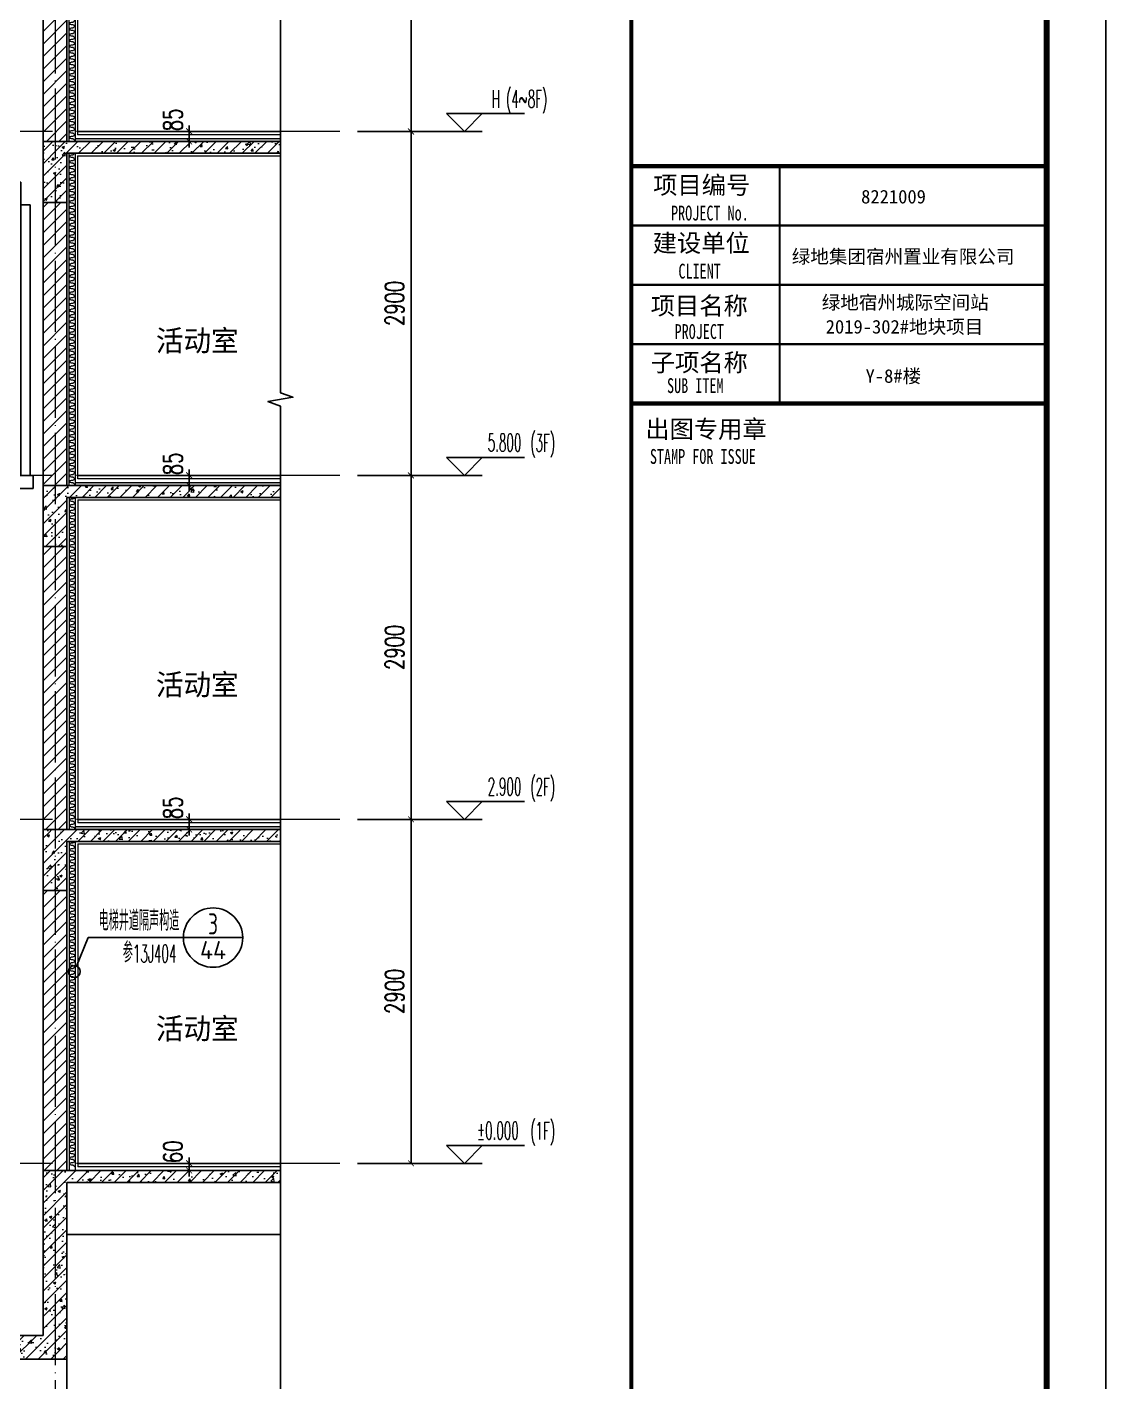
# Model space of a CAD drawing. Extents: x -668857 to 154266, y -275694 to 291306.
# Drawn here: x 52698 to 61791, y 204420 to 215841 of the extents above; entities that cross this region are included whole.
import ezdxf
from ezdxf.enums import TextEntityAlignment as Align

# ---------------------------------------------------------------- set-up
doc = ezdxf.new("R2010")
doc.units = 0
doc.header["$LTSCALE"] = 1000
doc.linetypes.add('DOTE', pattern=[2.42, 2, -0.2, 0.02, -0.2])
doc.layers.get('0').update_dxf_attribs({"linetype": 'CONTINUOUS'})
doc.layers.get('DEFPOINTS').update_dxf_attribs({"linetype": 'CONTINUOUS'})
for name, color, linetype in [('-TK', 7, 'CONTINUOUS'), ('DIM_ELEV', 3, 'CONTINUOUS'), ('DIM_IDEN', 67, 'CONTINUOUS'), ('DIM_SYMB', 3, 'CONTINUOUS'), ('PUB_DIM', 3, 'CONTINUOUS'), ('PUB_TEXT', 2, 'CONTINUOUS'), ('WALL', 5, 'CONTINUOUS'), ('图签文字', 4, 'CONTINUOUS'), ('看线', 251, 'CONTINUOUS'), ('立面-看线', 251, 'CONTINUOUS'), ('设备', 253, 'CONTINUOUS')]:
    doc.layers.add(name, color=color, linetype=linetype)
for name, color, linetype, lineweight in [('DOTE', 19, 'DOTE', 9), ('PUB_HATCH', 8, 'CONTINUOUS', 9), ('内粉刷', 37, 'CONTINUOUS', 9), ('图框', 9, 'CONTINUOUS', 18), ('图签', 147, 'CONTINUOUS', 18), ('填充', 251, 'CONTINUOUS', 5)]:
    doc.layers.add(name, color=color, linetype=linetype, lineweight=lineweight)
doc.styles.add('_TCH_DIM', font='SIMPLEX.shx', dxfattribs={"width": 0.7, "bigfont": 'GBCBIG.shx'})
doc.styles.add('_TCH_DIM_T3', font='SIMPLEX', dxfattribs={"width": 0.705882, "bigfont": 'GBCBIG'})
doc.styles.add('STANDARD_T3', font='gbenor.shx', dxfattribs={"bigfont": 'gbcbig.shx'})
doc.styles.add('宋体', font='', dxfattribs={"height": 50})
doc.styles.add('建筑图签-1', font='simhei.ttf', dxfattribs={"width": 0.7})
doc.styles.get('宋体').set_extended_font_data('SimSun')
doc.dimstyles.new('_TCH_ARCH&&50', dxfattribs={"dimtxt": 157.5, "dimasz": 50, "dimexe": 125, "dimexo": 150, "dimgap": 58.75, "dimtad": 1, "dimdec": 0, "dimzin": 0, "dimdsep": 46, "dimtxsty": '_TCH_DIM_T3', "dimblk": 'ARCHTICK', "dimcen": 0.09, "dimclrt": 7, "dimazin": 0, "dimtfac": 1, "dimtdec": 0, "dimtix": 1, "dimtmove": 2, "dimatfit": 3, "dimldrblk": 'ARCHTICK', "dimfxl": 0, "dimtolj": 1, "dimtzin": 0, "dimarcsym": 0})
pattern_1 = [(45, (0, 0), (-53.0330086, 53.0330086), []), (50, (0, 0), (215.178055, -18.82564), [22.5, -247.5]), (355, (0, 0), (-41.6254, 225.65764), [18, -198]), (100.4514, (17.93, -1.57), (173.552815, 206.831863), [19.122057, -210.342634]), (46.1842, (0, 60), (320.172315, -49.655704), [33.75, -371.25]), (96.6356, (26.68, 55.86), (280.39881, 292.23536), [28.68309, -315.5139]), (351.1842, (0, 60), (280.39858, 292.23558), [27, -297]), (21, (30, 45), (179.072116, -120.785667), [22.5, -247.5]), (326, (30, 45), (72.9946, 217.545014), [18, -198]), (71.4514, (44.92, 34.93), (252.06679, 96.75915), [19.122057, -210.342634]), (37.5, (0, 0), (3.6479566, 99.868156), [0, -195.6, 0, -201, 0, -198.75]), (7.5, (0, 0), (78.920861, 118.323514), [0, -114.6, 0, -191.1, 0, -75.75]), (327.5, (-66.9, 0), (160.146731, -6.7664615), [0, -75, 0, -234, 0, -310.5]), (317.5, (-96.9, 0), (174.95585, 30.031495), [0, -97.5, 0, -155.4, 0, -220.5])]
pattern_2 = [(45, (-912729.814, 298690.31), (-53.0330086, 53.0330086), []), (50, (-912729.81, 298690.3), (215.178055, -18.82564), [22.5, -247.5]), (355, (-912729.81, 298690.3), (-41.6254, 225.65764), [18, -198]), (100.4514, (-912711.88, 298688.74), (173.552815, 206.831863), [19.122057, -210.342634]), (46.1842, (-912729.81, 298750.3), (320.172315, -49.655704), [33.75, -371.25]), (96.6356, (-912703.13, 298746.17), (280.39881, 292.23536), [28.68309, -315.5139]), (351.1842, (-912729.8, 298750.3), (280.39858, 292.23558), [27, -297]), (21, (-912699.81, 298735.3), (179.072116, -120.785667), [22.5, -247.5]), (326, (-912699.81, 298735.3), (72.9946, 217.545014), [18, -198]), (71.4514, (-912684.9, 298725.24), (252.06679, 96.75915), [19.122057, -210.342634]), (37.5, (-912729.81, 298690.31), (3.6479566, 99.868156), [0, -195.6, 0, -201, 0, -198.75]), (7.5, (-912729.81, 298690.31), (78.920861, 118.323514), [0, -114.6, 0, -191.1, 0, -75.75]), (327.5, (-912796.71, 298690.31), (160.146731, -6.7664615), [0, -75, 0, -234, 0, -310.5]), (317.5, (-912826.71, 298690.3), (174.95585, 30.031495), [0, -97.5, 0, -155.4, 0, -220.5])]
pattern_3 = [(45, (-912729.814, 298744.16), (-53.03303, 53.03303), [])]

# ---------------------------------------------------------------- blocks, each defined once
blk = doc.blocks.new('A1')
blk.add_lwpolyline([(0, 59400), (0, 0), (84100, 0), (84100, 59400)], close=True)
at = {"const_width": 100}
blk.add_lwpolyline([(2500, 58400), (2500, 1000), (83100, 1000), (83100, 58400)], close=True, dxfattribs=at)
at = {"layer": '图框'}
for points, const_width in [([(76100, 1000), (76100, 58400)], 70), ([(76100, 36100), (83100, 36100)], 70), ([(76100, 36100), (83100, 36100)], 70), ([(78600, 32100), (78600, 36100)], 35), ([(76100, 35100), (83100, 35100)], 35), ([(76100, 34100), (83100, 34100)], 35), ([(76100, 33100), (83100, 33100)], 35), ([(83100, 32100), (76100, 32100)], 70)]:
    blk.add_lwpolyline(points, dxfattribs=dict(at, const_width=const_width))
at = {"layer": '图框', "style": '建筑图签-1', "width": 0.7}
for s, p in [('PROJECT No.', (76770, 35185, -1799)), ('CLIENT', (76894, 34206)), ('PROJECT', (76829, 33187)), ('SUB ITEM', (76702, 32276)), ('STAMP FOR ISSUE', (76413, 31081))]:
    blk.add_text(s, height=250, dxfattribs=at).set_placement(p)
at = {"layer": '图签', "color": 2, "style": '宋体'}
for s, height, p in [('8221009', 229.3, (79974, 35472)), ('绿地集团宿州置业有限公司', 229.34, (78805, 34462)), ('绿地宿州城际空间站', 229.3, (79310, 33688)), ('2019-302#地块项目', 229.34, (79377, 33279)), ('Y-8#楼', 229.3, (80049, 32448))]:
    blk.add_text(s, height=height, dxfattribs=at).set_placement(p)
at = {"layer": '图签文字', "color": 7, "style": '建筑图签-1'}
for s, p in [('项目编号', (76468, 35632)), ('建设单位', (76460, 34655)), ('项目名称', (76427, 33597)), ('子项名称', (76427, 32640)), ('出图专用章', (76336, 31518))]:
    blk.add_text(s, height=300, dxfattribs=at).set_placement(p)
blk = doc.blocks.new('$LinePat$保温层')
at = {"color": 0}
for p, q in [((24, -24), (24, -56)), ((72, -56), (72, -24))]:
    blk.add_line(p, q, dxfattribs=at)
for centre, start, end in [((96, -24), 90, 180), ((0, -24), 0, 90), ((48, -56), 180, 0)]:
    blk.add_arc(centre, 24, start, end, dxfattribs=at)
blk = doc.blocks.new('A$C3EC504A2')
at = {"layer": '设备', "color": 206}
for p, q in [((-173, 1735), (-143, 1735)), ((143, 1764), (-143, 1764)), ((-133, 1725), (-133, 1609)), ((-92, 1764), (-92, -1418)), ((83, 1764), (83, -1418)), ((83, 1764), (83, 1570)), ((133, 1725), (133, 1609)), ((173, 1735), (143, 1735)), ((-213, 1599), (-143, 1599)), ((213, 1599), (143, 1599)), ((-92, 1570), (-242, 1570)), ((242, 1570), (83, 1570)), ((-952, 1158), (-869, 1158)), ((-175, -1205), (-175, -870)), ((175, -1205), (175, -870)), ((300, -1038), (-300, -1038)), ((-960, -1298), (835, -1298)), ((-960, -1298), (-960, -1418)), ((835, -1298), (835, -1418)), ((-960, -1418), (835, -1418)), ((143, -1462), (-143, -1462)), ((-142, -1418), (-142, -1462)), ((-92, -1462), (-92, -1586)), ((83, -1462), (83, -1586)), ((133, -1418), (133, -1462)), ((242, -1586), (-242, -1586)), ((-213, -1557), (-143, -1557)), ((-173, -1491), (-143, -1491)), ((-133, -1501), (-133, -1547)), ((133, -1501), (133, -1547)), ((173, -1491), (143, -1491)), ((213, -1557), (143, -1557))]:
    blk.add_line(p, q, dxfattribs=at)
for points in [[(723, 1363), (723, 1158), (-869, 1158), (-869, 1363)], [(723, 1158), (723, -1298), (-960, -1298), (-960, 1158)]]:
    blk.add_lwpolyline(points, close=True, dxfattribs=at)
for points in [[(-960, 1158), (-893, 1158), (-893, -1298)], [(723, 1158), (806, 1158), (806, -1298)]]:
    blk.add_lwpolyline(points, dxfattribs=at)
for centre, radius, start, end in [((-143, 1735), 29.1, 90, 180), ((-143, 1725), 10, 0, 90), ((143, 1725), 10, 90, 180), ((143, 1735), 29.1, 0, 90), ((-213, 1570), 29.1, 90, 180), ((-143, 1609), 10, 270, 0), ((143, 1609), 10, 180, 270), ((213, 1570), 29.1, 0, 90), ((-143, -1491), 29.1, 90, 180), ((143, -1491), 29.1, 0, 90), ((-213, -1586), 29.1, 90, 180), ((-143, -1501), 10, 0, 90), ((-143, -1547), 10, 270, 0), ((143, -1501), 10, 90, 180), ((143, -1547), 10, 180, 270), ((213, -1586), 29.1, 0, 90)]:
    blk.add_arc(centre, radius, start, end, dxfattribs=at)
blk = doc.blocks.new('BFGBFBCBVFB')
at = {"layer": 'PUB_HATCH'}
h = blk.add_hatch(dxfattribs=at)
h.set_pattern_fill('钢筋混凝土', color=256, scale=30, style=0)
h.set_pattern_definition(pattern_1)
h.paths.add_polyline_path([(898272, 25995), (896272, 25995), (896472, 25895), (898272, 25895)])
h = blk.add_hatch(dxfattribs=at)
h.set_pattern_fill('钢筋混凝土', color=256, scale=30, style=0)
h.set_pattern_definition(pattern_1)
h.paths.add_polyline_path([(896472, 25895), (896272, 25995), (896272, 25480), (896472, 25480)])
h = blk.add_hatch(dxfattribs=at)
h.set_pattern_fill('普通砖', color=256, scale=30, style=0)
h.set_pattern_definition([(45, (0, 53.85), (-53.03303, 53.03303), [])])
h.paths.add_polyline_path([(896472, 25480), (896272, 25480), (896272, 23095), (896472, 23095)])
at = {"layer": '立面-看线'}
h = blk.add_hatch(dxfattribs=at)
h.set_pattern_fill('HONEY', color=256, scale=7)
h.set_pattern_definition([(0, (93631.251, -359366.987), (16.66875, 9.623705), [11.1125, -22.225]), (120, (93631.251, -359366.987), (-16.66874801, 9.62370845), [11.1125, -22.225]), (60, (93631.251, -359366.987), (1.99e-06, 19.24741345), [-22.225, 11.1125])])
h.paths.add_polyline_path([(896543, 26020), (896543, 25995), (898272, 25995), (898272, 26020)])
at = {"layer": 'PUB_HATCH', "color": 215}
blk.add_line((896543, 26020), (898272, 26020), dxfattribs=at)
at = {"layer": 'WALL'}
for p, q in [((898272, 25995), (896272, 25995)), ((896272, 25995), (896272, 25480)), ((898272, 25895), (898272, 25995)), ((898272, 25895), (896472, 25895)), ((896472, 25895), (896472, 25480)), ((896272, 25480), (896272, 23095)), ((896472, 25480), (896272, 25480)), ((896472, 25480), (896472, 23095)), ((896472, 23095), (896272, 23095))]:
    blk.add_line(p, q, dxfattribs=at)
at = {"layer": '内粉刷'}
for p, q in [((896493, 23095), (896493, 25895)), ((896543, 25895), (896543, 23095)), ((896563, 25875), (898272, 25875))]:
    blk.add_line(p, q, dxfattribs=at)
for points in [[(898272, 26050), (896563, 26050)], [(896563, 25875), (896563, 23150)]]:
    blk.add_lwpolyline(points, dxfattribs=at)
at = {"layer": '看线', "color": 32}
blk.add_line((896563, 26080), (898272, 26080), dxfattribs=at)
at = {"layer": '填充', "color": 252, "xscale": -0.5013020832264923, "yscale": 0.499999999874268, "zscale": 0.4999999998742679, "rotation": 269.9999999995265}
for p in [(896538, 25847), (896538, 25799), (896538, 25751), (896538, 25702), (896538, 25654), (896538, 25606), (896538, 25558), (896538, 25510), (896538, 25462), (896538, 25414), (896538, 25366), (896538, 25317), (896538, 25269), (896538, 25221), (896538, 25173), (896538, 25125), (896538, 25077), (896538, 25029), (896538, 24981), (896538, 24932), (896538, 24884), (896538, 24836), (896538, 24788), (896538, 24740), (896538, 24692), (896538, 24644), (896538, 24596), (896538, 24547), (896538, 24499), (896538, 24451), (896538, 24403), (896538, 24355), (896538, 24307), (896538, 24259), (896538, 24211), (896538, 24162), (896538, 24114), (896538, 24066), (896538, 24018), (896538, 23970), (896538, 23922), (896538, 23874), (896538, 23826), (896538, 23777), (896538, 23729), (896538, 23681), (896538, 23633), (896538, 23585), (896538, 23537), (896538, 23489), (896538, 23441), (896538, 23392), (896538, 23344), (896538, 23296), (896538, 23248), (896538, 23200), (896538, 23152), (896538, 23104)]:
    blk.add_blockref('$LinePat$保温层', p, dxfattribs=at)
blk = doc.blocks.new('_ArchTick')
at = {"color": 0, "linetype": 'ByBlock', "const_width": 0.15}
blk.add_lwpolyline([(-0.5, -0.5), (0.5, 0.5)], dxfattribs=at)
blk = doc.blocks.new('*D426')
at = {"layer": 'DEFPOINTS', "color": 0}
for p in [(53706, 206262), (53706, 206202), (54064, 206262)]:
    blk.add_point(p, dxfattribs=at)
at = {"layer": 'PUB_DIM', "color": 0, "lineweight": -2}
for p, q in [((54064, 206262), (54064, 206312)), ((53856, 206262), (54189, 206262)), ((53856, 206202), (54189, 206202)), ((54064, 206202), (54064, 206262)), ((54064, 206202), (54064, 206152))]:
    blk.add_line(p, q, dxfattribs=at)
at = {"layer": 'PUB_DIM', "color": 0, "lineweight": -2, "xscale": 50, "yscale": 50, "zscale": 50}
for p, rotation in [((54064, 206262), 270), ((54064, 206202), 90)]:
    blk.add_blockref('_ArchTick', p, dxfattribs=dict(at, rotation=rotation))
at = {"layer": 'PUB_DIM', "color": 7, "insert": (53927, 206359), "char_height": 157.5, "attachment_point": 5, "rotation": 90, "style": '_TCH_DIM_T3'}
blk.add_mtext('\\A1;60', dxfattribs=at)
blk = doc.blocks.new('*D427')
at = {"layer": 'DEFPOINTS', "color": 0}
for p in [(53706, 209162), (54064, 209162), (53706, 209077)]:
    blk.add_point(p, dxfattribs=at)
at = {"layer": 'PUB_DIM', "color": 0, "lineweight": -2}
for p, q in [((53856, 209162), (54189, 209162)), ((54064, 209162), (54064, 209212)), ((54064, 209077), (54064, 209162)), ((53856, 209077), (54189, 209077)), ((54064, 209077), (54064, 209027))]:
    blk.add_line(p, q, dxfattribs=at)
at = {"layer": 'PUB_DIM', "color": 0, "lineweight": -2, "xscale": 50, "yscale": 50, "zscale": 50}
for p, rotation in [((54064, 209162), 270), ((54064, 209077), 90)]:
    blk.add_blockref('_ArchTick', p, dxfattribs=dict(at, rotation=rotation))
at = {"layer": 'PUB_DIM', "color": 7, "insert": (53927, 209259), "char_height": 157.5, "attachment_point": 5, "rotation": 90, "style": '_TCH_DIM_T3'}
blk.add_mtext('\\A1;85', dxfattribs=at)
blk = doc.blocks.new('*D428')
at = {"layer": 'DEFPOINTS', "color": 0}
for p in [(53706, 212062), (54064, 212062), (53706, 211977)]:
    blk.add_point(p, dxfattribs=at)
at = {"layer": 'PUB_DIM', "color": 0, "lineweight": -2}
for p, q in [((54064, 212062), (54064, 212112)), ((53856, 212062), (54189, 212062)), ((54064, 211977), (54064, 212062)), ((53856, 211977), (54189, 211977)), ((54064, 211977), (54064, 211927))]:
    blk.add_line(p, q, dxfattribs=at)
at = {"layer": 'PUB_DIM', "color": 0, "lineweight": -2, "xscale": 50, "yscale": 50, "zscale": 50}
for p, rotation in [((54064, 212062), 270), ((54064, 211977), 90)]:
    blk.add_blockref('_ArchTick', p, dxfattribs=dict(at, rotation=rotation))
at = {"layer": 'PUB_DIM', "color": 7, "insert": (53927, 212159), "char_height": 157.5, "attachment_point": 5, "rotation": 90, "style": '_TCH_DIM_T3'}
blk.add_mtext('\\A1;85', dxfattribs=at)
blk = doc.blocks.new('*D429')
at = {"layer": 'DEFPOINTS', "color": 0}
for p in [(53706, 214962), (54064, 214962), (53706, 214877)]:
    blk.add_point(p, dxfattribs=at)
at = {"layer": 'PUB_DIM', "color": 0, "lineweight": -2}
for p, q in [((53856, 214962), (54189, 214962)), ((54064, 214962), (54064, 215012)), ((54064, 214877), (54064, 214962)), ((53856, 214877), (54189, 214877)), ((54064, 214877), (54064, 214827))]:
    blk.add_line(p, q, dxfattribs=at)
at = {"layer": 'PUB_DIM', "color": 0, "lineweight": -2, "xscale": 50, "yscale": 50, "zscale": 50}
for p, rotation in [((54064, 214962), 270), ((54064, 214877), 90)]:
    blk.add_blockref('_ArchTick', p, dxfattribs=dict(at, rotation=rotation))
at = {"layer": 'PUB_DIM', "color": 7, "insert": (53927, 215059), "char_height": 157.5, "attachment_point": 5, "rotation": 90, "style": '_TCH_DIM_T3'}
blk.add_mtext('\\A1;85', dxfattribs=at)
blk = doc.blocks.new('*D456')
at = {"layer": 'DEFPOINTS', "color": 0}
for p in [(55334, 209162), (55934, 209162), (55334, 206262)]:
    blk.add_point(p, dxfattribs=at)
at = {"layer": 'PUB_DIM', "color": 0, "lineweight": -2}
for p, q in [((55484, 209162), (56059, 209162)), ((55934, 206262), (55934, 209162)), ((55484, 206262), (56059, 206262))]:
    blk.add_line(p, q, dxfattribs=at)
at = {"layer": 'PUB_DIM', "color": 0, "lineweight": -2, "xscale": 50, "yscale": 50, "zscale": 50}
for p, rotation in [((55934, 209162), 90), ((55934, 206262), 270)]:
    blk.add_blockref('_ArchTick', p, dxfattribs=dict(at, rotation=rotation))
at = {"layer": 'PUB_DIM', "color": 7, "insert": (55796, 207712), "char_height": 157.5, "attachment_point": 5, "rotation": 90, "style": '_TCH_DIM_T3'}
blk.add_mtext('\\A1;2900', dxfattribs=at)
blk = doc.blocks.new('*D457')
at = {"layer": 'DEFPOINTS', "color": 0}
for p in [(55334, 212062), (55934, 212062), (55334, 209162)]:
    blk.add_point(p, dxfattribs=at)
at = {"layer": 'PUB_DIM', "color": 0, "lineweight": -2}
for p, q in [((55484, 212062), (56059, 212062)), ((55934, 209162), (55934, 212062)), ((55484, 209162), (56059, 209162))]:
    blk.add_line(p, q, dxfattribs=at)
at = {"layer": 'PUB_DIM', "color": 0, "lineweight": -2, "xscale": 50, "yscale": 50, "zscale": 50}
for p, rotation in [((55934, 212062), 90), ((55934, 209162), 270)]:
    blk.add_blockref('_ArchTick', p, dxfattribs=dict(at, rotation=rotation))
at = {"layer": 'PUB_DIM', "color": 7, "insert": (55796, 210612), "char_height": 157.5, "attachment_point": 5, "rotation": 90, "style": '_TCH_DIM_T3'}
blk.add_mtext('\\A1;2900', dxfattribs=at)
blk = doc.blocks.new('*D458')
at = {"layer": 'DEFPOINTS', "color": 0}
for p in [(55334, 214962), (55934, 214962), (55334, 212062)]:
    blk.add_point(p, dxfattribs=at)
at = {"layer": 'PUB_DIM', "color": 0, "lineweight": -2}
for p, q in [((55484, 214962), (56059, 214962)), ((55934, 212062), (55934, 214962)), ((55484, 212062), (56059, 212062))]:
    blk.add_line(p, q, dxfattribs=at)
at = {"layer": 'PUB_DIM', "color": 0, "lineweight": -2, "xscale": 50, "yscale": 50, "zscale": 50}
for p, rotation in [((55934, 214962), 90), ((55934, 212062), 270)]:
    blk.add_blockref('_ArchTick', p, dxfattribs=dict(at, rotation=rotation))
at = {"layer": 'PUB_DIM', "color": 7, "insert": (55796, 213512), "char_height": 157.5, "attachment_point": 5, "rotation": 90, "style": '_TCH_DIM_T3'}
blk.add_mtext('\\A1;2900', dxfattribs=at)
blk = doc.blocks.new('*D459')
at = {"layer": 'DEFPOINTS', "color": 0}
for p in [(55334, 217862), (55934, 217862), (55334, 214962)]:
    blk.add_point(p, dxfattribs=at)
at = {"layer": 'PUB_DIM', "color": 0, "lineweight": -2}
for p, q in [((55484, 217862), (56059, 217862)), ((55934, 214962), (55934, 217862)), ((55484, 214962), (56059, 214962))]:
    blk.add_line(p, q, dxfattribs=at)
at = {"layer": 'PUB_DIM', "color": 0, "lineweight": -2, "xscale": 50, "yscale": 50, "zscale": 50}
for p, rotation in [((55934, 217862), 90), ((55934, 214962), 270)]:
    blk.add_blockref('_ArchTick', p, dxfattribs=dict(at, rotation=rotation))
at = {"layer": 'PUB_DIM', "color": 7, "insert": (55796, 216412), "char_height": 157.5, "attachment_point": 5, "rotation": 90, "style": '_TCH_DIM_T3'}
blk.add_mtext('\\A1;2900', dxfattribs=at)

msp = doc.modelspace()

# ---------------------------------------------------------------- hatches: boundary and pattern name
at = {"layer": 'PUB_HATCH'}
h = msp.add_hatch(dxfattribs=at)
h.set_pattern_fill('钢筋混凝土', color=256, scale=30, style=0)
h.set_pattern_definition(pattern_2)
h.paths.add_polyline_path([(54833.59, 211976.89), (52833.5, 211976.89), (53033.5, 211876.89), (54833.59, 211876.89)])
h = msp.add_hatch(dxfattribs=at)
h.set_pattern_fill('钢筋混凝土', color=256, scale=30, style=0)
h.set_pattern_definition(pattern_2)
h.paths.add_polyline_path([(53033.5, 211876.89), (52833.5, 211976.89), (52833.5, 211461.89), (53033.5, 211461.89)])
h = msp.add_hatch(dxfattribs=at)
h.set_pattern_fill('普通砖', color=256, scale=30, style=0)
h.set_pattern_definition(pattern_3)
h.paths.add_polyline_path([(53033.5, 211461.89), (52833.5, 211461.89), (52833.51, 209076.89), (53033.51, 209076.89)])
h = msp.add_hatch(dxfattribs=at)
h.set_pattern_fill('钢筋混凝土', color=256, scale=30, style=0)
h.set_pattern_definition(pattern_2)
h.paths.add_polyline_path([(54833.59, 209076.89), (52833.51, 209076.89), (53033.51, 208976.89), (54833.59, 208976.89)])
h = msp.add_hatch(dxfattribs=at)
h.set_pattern_fill('钢筋混凝土', color=256, scale=30, style=0)
h.set_pattern_definition(pattern_2)
h.paths.add_polyline_path([(53033.51, 208976.89), (52833.51, 209076.89), (52833.51, 208561.89), (53033.51, 208561.89)])
h = msp.add_hatch(dxfattribs=at)
h.set_pattern_fill('普通砖', color=256, scale=30, style=0)
h.set_pattern_definition(pattern_3)
h.paths.add_polyline_path([(53033.51, 208561.89), (52833.51, 208561.89), (52833.51, 206201.89), (53033.51, 206201.89)])
h = msp.add_hatch(dxfattribs=at)
h.set_pattern_fill('钢筋混凝土', color=256, scale=30, style=0)
h.set_pattern_definition(pattern_2)
h.paths.add_polyline_path([(54833.56, 206201.89), (52833.51, 206201.89), (53033.51, 206101.89), (54833.56, 206101.89)])
h = msp.add_hatch(dxfattribs=at)
h.set_pattern_fill('钢筋混凝土', color=256, scale=30, style=0)
h.set_pattern_definition(pattern_2)
h.paths.add_polyline_path([(53033.51, 206101.89), (52833.51, 206201.89), (52833.51, 204811.89), (53033.51, 204611.89)])
h = msp.add_hatch(dxfattribs=at)
h.set_pattern_fill('钢筋混凝土', color=256, scale=30, style=0)
h.set_pattern_definition(pattern_2)
h.paths.add_polyline_path([(53033.51, 204611.89), (52833.51, 204811.89), (50933.51, 204811.89), (50733.37, 204611.89)])
at = {"layer": '立面-看线'}
h = msp.add_hatch(dxfattribs=at)
h.set_pattern_fill('HONEY', color=256, scale=7)
h.set_pattern_definition([(0, (-749807.586, -173385.062), (16.66875, 9.623705), [11.1125, -22.225]), (120, (-749807.586, -173385.062), (-16.66874801, 9.62370845), [11.1125, -22.225]), (60, (-749807.586, -173385.062), (1.99e-06, 19.24741345), [-22.225, 11.1125])])
h.paths.add_polyline_path([(53104.49, 212001.89), (53104.49, 211976.89), (54833.59, 211976.89), (54833.59, 212001.89)])
h = msp.add_hatch(dxfattribs=at)
h.set_pattern_fill('HONEY', color=256, scale=7)
h.set_pattern_definition([(0, (-749807.582, -176285.062), (16.66875, 9.623705), [11.1125, -22.225]), (120, (-749807.582, -176285.062), (-16.66874801, 9.62370845), [11.1125, -22.225]), (60, (-749807.582, -176285.062), (1.99e-06, 19.24741345), [-22.225, 11.1125])])
h.paths.add_polyline_path([(53104.49, 209101.89), (53104.49, 209076.89), (54833.59, 209076.89), (54833.59, 209101.89)])

# ---------------------------------------------------------------- linework, layer by layer
at = {"layer": 'DIM_ELEV'}
for p, q in [((56383.56, 214961.89), (56233.56, 215111.89)), ((56233.56, 215111.89), (56889.56, 215111.89)), ((56383.56, 214961.89), (56533.56, 215111.89)), ((55533.56, 214961.89), (56533.56, 214961.89)), ((56383.56, 212061.89), (56233.56, 212211.89)), ((56233.56, 212211.89), (56889.56, 212211.89)), ((56383.56, 212061.89), (56533.56, 212211.89)), ((55533.56, 212061.89), (56533.56, 212061.89)), ((56383.56, 209161.89), (56233.56, 209311.89)), ((56233.56, 209311.89), (56889.56, 209311.89)), ((56383.56, 209161.89), (56533.56, 209311.89)), ((55533.56, 209161.89), (56533.56, 209161.89)), ((56383.56, 206261.89), (56233.56, 206411.89)), ((56233.56, 206411.89), (56889.56, 206411.89)), ((56383.56, 206261.89), (56533.56, 206411.89)), ((55533.56, 206261.89), (56533.56, 206261.89))]:
    msp.add_line(p, q, dxfattribs=at)
at = {"layer": 'DIM_IDEN', "color": 3}
for p, q in [((53114.75, 207925.04), (53211.55, 208164.94)), ((53211.55, 208164.94), (54015.42, 208164.94)), ((54515.42, 208164.94), (54015.42, 208164.94))]:
    msp.add_line(p, q, dxfattribs=at)
for centre, radius in [((54265.42, 208164.94), 250), ((53095.98, 207878.52), 50.16)]:
    msp.add_circle(centre, radius, dxfattribs=at)
at = {"layer": 'DIM_SYMB'}
msp.add_lwpolyline([(54833.56, 224761.89), (54833.56, 212758.75), (54938.56, 212720.53), (54728.56, 212683.51), (54833.56, 212646.25), (54833.56, 200643.11)], dxfattribs=at)
at = {"layer": 'DOTE', "linetype": 'DOTE', "ltscale": 0.3}
msp.add_line((52933.5, 224761.89), (52933.52, 200184.89), dxfattribs=at)
at = {"layer": 'DOTE', "linetype": 'DOTE'}
for p, q in [((55333.56, 214961.89), (39856.5, 214961.89)), ((55333.56, 214961.89), (39856.5, 214961.89)), ((55333.56, 212061.89), (39856.5, 212061.89)), ((55333.56, 209161.89), (39856.5, 209161.89)), ((55333.56, 206261.89), (39856.5, 206261.89))]:
    msp.add_line(p, q, dxfattribs=at)
at = {"layer": 'PUB_HATCH', "color": 215}
for p, q in [((53104.49, 212001.89), (54833.59, 212001.89)), ((53104.49, 209101.89), (54833.59, 209101.89))]:
    msp.add_line(p, q, dxfattribs=at)
at = {"layer": 'WALL'}
for p, q in [((54833.59, 211976.89), (52833.5, 211976.89)), ((52833.5, 211976.89), (52833.5, 211461.89)), ((54833.59, 211876.89), (53033.5, 211876.89)), ((53033.5, 211876.89), (53033.5, 211461.89)), ((54833.59, 211876.89), (54833.59, 211976.89)), ((52833.5, 211461.89), (52833.51, 209076.89)), ((53033.5, 211461.89), (52833.5, 211461.89)), ((53033.5, 211461.89), (53033.51, 209076.89)), ((54833.59, 209076.89), (52833.51, 209076.89)), ((52833.51, 209076.89), (52833.51, 208561.89)), ((54833.59, 208976.89), (54833.59, 209076.89)), ((54833.59, 208976.89), (53033.51, 208976.89)), ((53033.51, 208976.89), (53033.51, 208561.89)), ((52833.51, 208561.89), (52833.51, 206201.89)), ((53033.51, 208561.89), (52833.51, 208561.89)), ((53033.51, 208561.89), (53033.51, 206201.89)), ((54833.56, 206201.89), (52833.51, 206201.89)), ((52833.51, 206201.89), (52833.51, 204811.89)), ((54833.56, 206101.89), (54833.56, 206201.89)), ((54833.56, 206101.89), (53033.51, 206101.89)), ((53033.51, 206101.89), (53033.51, 204611.89)), ((52833.51, 204811.89), (50933.51, 204811.89)), ((53033.51, 204611.89), (50733.37, 204611.89))]:
    msp.add_line(p, q, dxfattribs=at)
at = {"layer": '内粉刷'}
for p, q in [((53054.49, 209076.93), (53054.49, 211876.89)), ((53104.49, 211876.89), (53104.49, 209076.93)), ((53124.49, 211856.89), (54833.59, 211856.89)), ((53054.49, 206201.89), (53054.49, 208976.89)), ((53104.49, 208976.89), (53104.49, 206201.89)), ((53124.49, 208956.89), (54833.59, 208956.89))]:
    msp.add_line(p, q, dxfattribs=at)
for points in [[(54833.59, 212031.89), (53124.49, 212031.89)], [(53124.49, 211856.89), (53124.49, 209131.89)], [(54833.59, 209131.89), (53124.49, 209131.89)], [(53124.49, 208956.89), (53124.49, 206231.89)], [(54833.56, 206231.89), (53124.49, 206231.89)]]:
    msp.add_lwpolyline(points, dxfattribs=at)
at = {"layer": '看线', "color": 32}
for p, q in [((53124.49, 212061.89), (54833.59, 212061.89)), ((53124.49, 209161.89), (54833.59, 209161.89)), ((53124.46, 206261.89), (54833.56, 206261.89))]:
    msp.add_line(p, q, dxfattribs=at)
at = {"layer": '看线', "color": 252}
for p, q in [((53033.51, 205661.89), (54833.56, 205661.89)), ((53033.66, 204611.89), (53033.66, 201411.89))]:
    msp.add_line(p, q, dxfattribs=at)

# ---------------------------------------------------------------- block references
at = {"layer": '-TK', "xscale": 0.5, "yscale": 0.5, "zscale": 0.5}
msp.add_blockref('A1', (19740.9, 196618.49), dxfattribs=at)
for p in [(-843438.89, 191782.1), (-843438.89, 188882.1)]:
    msp.add_blockref('BFGBFBCBVFB', p)
at = {"xscale": 0.9285492283842308, "yscale": 0.9285492283842308, "zscale": 0.9285492283842308}
msp.add_blockref('A$C3EC504A2', (51974.59, 213267.15), dxfattribs=at)
at = {"layer": '填充', "color": 252, "xscale": -0.5013020832264923, "yscale": 0.499999999874268, "zscale": 0.4999999998742679, "rotation": 269.9999999995265}
for p in [(53099.49, 211828.77), (53099.49, 211780.64), (53099.49, 211732.52), (53099.49, 211684.39), (53099.49, 211636.27), (53099.49, 211588.14), (53099.49, 211540.02), (53099.49, 211491.89), (53099.49, 211443.77), (53099.49, 211395.64), (53099.49, 211347.52), (53099.49, 211299.39), (53099.49, 211251.27), (53099.49, 211203.14), (53099.49, 211155.02), (53099.49, 211106.89), (53099.49, 211058.77), (53099.49, 211010.64), (53099.49, 210962.52), (53099.49, 210914.39), (53099.49, 210866.27), (53099.49, 210818.14), (53099.49, 210770.02), (53099.49, 210721.89), (53099.49, 210673.77), (53099.49, 210625.64), (53099.49, 210577.52), (53099.49, 210529.39), (53099.49, 210481.27), (53099.49, 210433.14), (53099.49, 210385.02), (53099.49, 210336.89), (53099.49, 210288.77), (53099.49, 210240.64), (53099.49, 210192.52), (53099.49, 210144.39), (53099.49, 210096.27), (53099.49, 210048.14), (53099.49, 210000.02), (53099.49, 209951.89), (53099.49, 209903.77), (53099.49, 209855.64), (53099.49, 209807.52), (53099.49, 209759.39), (53099.49, 209711.27), (53099.49, 209663.14), (53099.49, 209615.02), (53099.49, 209566.89), (53099.49, 209518.77), (53099.49, 209470.64), (53099.49, 209422.52), (53099.49, 209374.39), (53099.49, 209326.27), (53099.49, 209278.14), (53099.49, 209230.02), (53099.49, 209181.89), (53099.49, 209133.77), (53099.49, 209085.64), (53099.49, 208928.77), (53099.49, 208880.64), (53099.49, 208832.52), (53099.49, 208784.39), (53099.49, 208736.27), (53099.49, 208688.14), (53099.49, 208640.02), (53099.49, 208591.89), (53099.49, 208543.77), (53099.49, 208495.64), (53099.49, 208447.52), (53099.49, 208399.39), (53099.49, 208351.27), (53099.49, 208303.14), (53099.49, 208255.02), (53099.49, 208206.89), (53099.49, 208158.77), (53099.49, 208110.64), (53099.49, 208062.52), (53099.49, 208014.39), (53099.49, 207966.27), (53099.49, 207918.14), (53099.49, 207870.02), (53099.49, 207821.89), (53099.49, 207773.77), (53099.49, 207725.64), (53099.49, 207677.52), (53099.49, 207629.39), (53099.49, 207581.27), (53099.49, 207533.14), (53099.49, 207485.02), (53099.49, 207436.89), (53099.49, 207388.77), (53099.49, 207340.64), (53099.49, 207292.52), (53099.49, 207244.39), (53099.49, 207196.27), (53099.49, 207148.14), (53099.49, 207100.02), (53099.49, 207051.89), (53099.49, 207003.77), (53099.49, 206955.64), (53099.49, 206907.52), (53099.49, 206859.39), (53099.49, 206811.27), (53099.49, 206763.14), (53099.49, 206715.02), (53099.49, 206666.89), (53099.49, 206618.77), (53099.49, 206570.64), (53099.49, 206522.52), (53099.49, 206474.39), (53099.49, 206426.27), (53099.49, 206378.14), (53099.49, 206330.02), (53099.49, 206281.89), (53099.49, 206233.77)]:
    msp.add_blockref('$LinePat$保温层', p, dxfattribs=at)

# ---------------------------------------------------------------- texts
at = {"layer": 'PUB_TEXT', "style": '_TCH_DIM', "width": 0.494118}
for s, p in [('H', (56613.8, 215161.94)), ('(4~8F)', (56735.15, 215161.94)), ('5.800', (56580.56, 212264.39)), ('(3F)', (56939.56, 212261.94)), ('2.900', (56580.56, 209364.39)), ('(2F)', (56939.56, 209361.94)), ('(1F)', (56939.56, 206461.94)), ('%%P0.000', (56489.56, 206464.39))]:
    msp.add_text(s, height=148.75, dxfattribs=at).set_placement(p)
at = {"layer": 'PUB_TEXT'}
for p in [(53784.36, 213108.48), (53784.36, 210208.48), (53784.36, 207308.48)]:
    msp.add_text('活动室', height=178.723, dxfattribs=at).set_placement(p)
at = {"layer": 'PUB_TEXT', "color": 3, "style": '_TCH_DIM'}
for s, height, width, p in [('电梯井道隔声构造', 168.794, 0.7, (53300.74, 208224.3)), ('参', 168.79, 0.7, (53504.86, 207956.65)), ('13J404', 148.75, 0.494118, (53590.87, 207956.65))]:
    msp.add_text(s, height=height, dxfattribs=dict(at, width=width)).set_placement(p)
at = {"layer": 'PUB_TEXT', "color": 3, "style": 'STANDARD_T3'}
for s, height, width, p, p2 in [('3', 177.82, 0.951379, (54223.73, 208192.41), (54307.11, 208192.41)), ('44', 151.987, 1.195402, (54155.65, 207983.9), (54375.19, 207983.9))]:
    msp.add_text(s, height=height, dxfattribs=dict(at, width=width)).set_placement(p, p2, align=Align.FIT)

# ---------------------------------------------------------------- dimensions: what is measured, and where the dimension line sits
at = {"layer": 'PUB_DIM'}
for p1, p2, picture, middle in [((55333.56, 214961.89), (55333.56, 217861.89), '*D459', (55796.06, 216411.89)), ((55333.56, 212061.89), (55333.56, 214961.89), '*D458', (55796.06, 213511.89)), ((55333.56, 209161.89), (55333.56, 212061.89), '*D457', (55796.06, 210611.89)), ((55333.56, 206261.89), (55333.56, 209161.89), '*D456', (55796.06, 207711.89))]:
    dim = msp.add_aligned_dim(p1=p1, p2=p2, distance=-600, dimstyle='_TCH_ARCH&&50', dxfattribs=at)
    dim.commit()
    dim.dimension.update_dxf_attribs({"geometry": picture, "text_midpoint": middle})
for base, p1, p2, picture, middle in [((54064.29, 214961.89), (53705.88, 214876.91), (53705.88, 214961.89), '*D429', (53926.79, 215058.6)), ((54064.29, 212061.87), (53705.88, 211976.89), (53705.88, 212061.87), '*D428', (53926.79, 212158.58)), ((54064.29, 209161.87), (53705.88, 209076.89), (53705.88, 209161.87), '*D427', (53926.79, 209258.58)), ((54064.29, 206261.87), (53705.88, 206201.89), (53705.88, 206261.87), '*D426', (53926.79, 206358.58))]:
    dim = msp.add_linear_dim(base=base, p1=p1, p2=p2, angle=90, dimstyle='_TCH_ARCH&&50', dxfattribs=at)
    dim.commit()
    dim.dimension.update_dxf_attribs({"geometry": picture, "text_midpoint": middle, "dimtype": 161})

doc.saveas('drawing.dxf')
